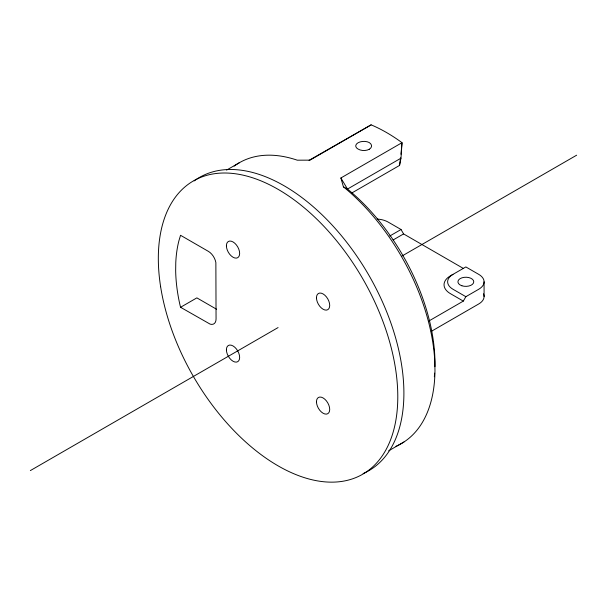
<?xml version="1.0" encoding="UTF-8"?>
<svg xmlns="http://www.w3.org/2000/svg" width="607" height="607" viewBox="0 0 607 607"><rect width="100%" height="100%" fill="white"/><g stroke="black" fill="none" stroke-linecap="round" stroke-linejoin="round"><path stroke-width="0.91" d="M351.726 193.034L399.543 165.43L400.984 158.177L402.016 142.683A162.115 93.599 60 0 0 371.135 124.852L309.062 160.324M400.961 154.254L401.371 149.808M401.531 148.025L402.016 142.683L340.884 177.98L343.418 186.835L346.491 189.384A162.115 93.599 60 0 1 434.794 361.704L434.969 370.748A162.115 93.599 60 0 1 395.976 446.304M399.543 165.43L400.552 157.919M463.316 301.102L465.865 296.686L478.741 289.251A18.218 10.516 0 0 0 478.741 274.372L465.857 266.936L450.424 275.844A21.822 12.603 0 0 0 450.424 293.659L463.316 301.102L429.012 320.921M226.593 170.097L239.454 162.668M371.135 124.852L309.995 160.149L297.271 160.187A162.115 93.599 60 0 0 234.158 166.128M400.984 158.177L347.492 189.058L343.418 186.835M180.56 307.286L210.121 324.13A10.812 6.245 60 0 0 216.062 318.956L215.864 262.543A10.812 6.245 60 0 0 208.413 251.381L180.537 235.288L178.868 240.918A144.823 83.614 60 0 0 175.772 262.785L175.666 270.714A144.823 83.614 60 0 0 179.907 304.646L180.56 307.286L196.865 297.87L216.524 309.221M389.77 236.017L401.037 229.514L403.587 233.923L463.308 268.4M393.116 239.97L403.587 233.923M30.35 470.592L278.074 327.575M401.933 256.063L576.65 155.187M431.228 331.407L478.741 303.955A18.218 10.516 0 0 0 483.46 293.796M388.655 450.834L403.928 442.01M401.037 229.514L388.154 222.071A18.218 10.516 0 0 0 377.175 219.051M465.865 296.686L452.974 289.251A18.218 10.516 0 0 1 452.974 274.372M340.884 177.98L347.492 189.058L350.421 191.501A154.914 89.441 60 0 1 434.938 366.681M484.075 281.807L484.075 296.52M194.157 180.924A169.323 97.757 60 0 1 368.828 275.176A169.323 97.757 60 0 1 363.115 473.574M434.642 373.146A154.914 89.441 60 0 1 434.339 376.75M160.627 286.754A169.323 97.757 60 0 0 356.999 477.102A169.323 97.757 60 0 0 316.543 218.884A169.323 97.757 60 0 0 160.627 286.754M226.403 349.761A9.363 5.41 60 0 0 236.335 362.121A9.363 5.41 60 0 0 236.335 348.873A9.363 5.41 60 0 0 226.403 349.761M226.403 245.759A9.363 5.41 60 0 0 236.335 258.119A9.363 5.41 60 0 0 236.335 244.871A9.363 5.41 60 0 0 226.403 245.759M316.467 297.756A9.363 5.41 60 0 0 326.399 310.116A9.363 5.41 60 0 0 326.399 296.869A9.363 5.41 60 0 0 316.467 297.756M316.467 401.758A9.363 5.41 60 0 0 326.399 414.118A9.363 5.41 60 0 0 326.399 400.87A9.363 5.41 60 0 0 316.467 401.758M461.881 285.76A7.929 4.575 0 0 0 473.764 281.8A7.929 4.575 0 0 0 461.881 277.839A7.929 4.575 0 0 0 461.881 285.76M369.253 149.254A7.929 4.727 1.7 0 0 369.253 142.562A7.929 4.416 -1.6 0 0 358.047 142.782A7.929 4.416 -1.6 0 0 358.047 149.034A7.929 4.727 1.7 0 0 369.253 149.254"/></g></svg>
